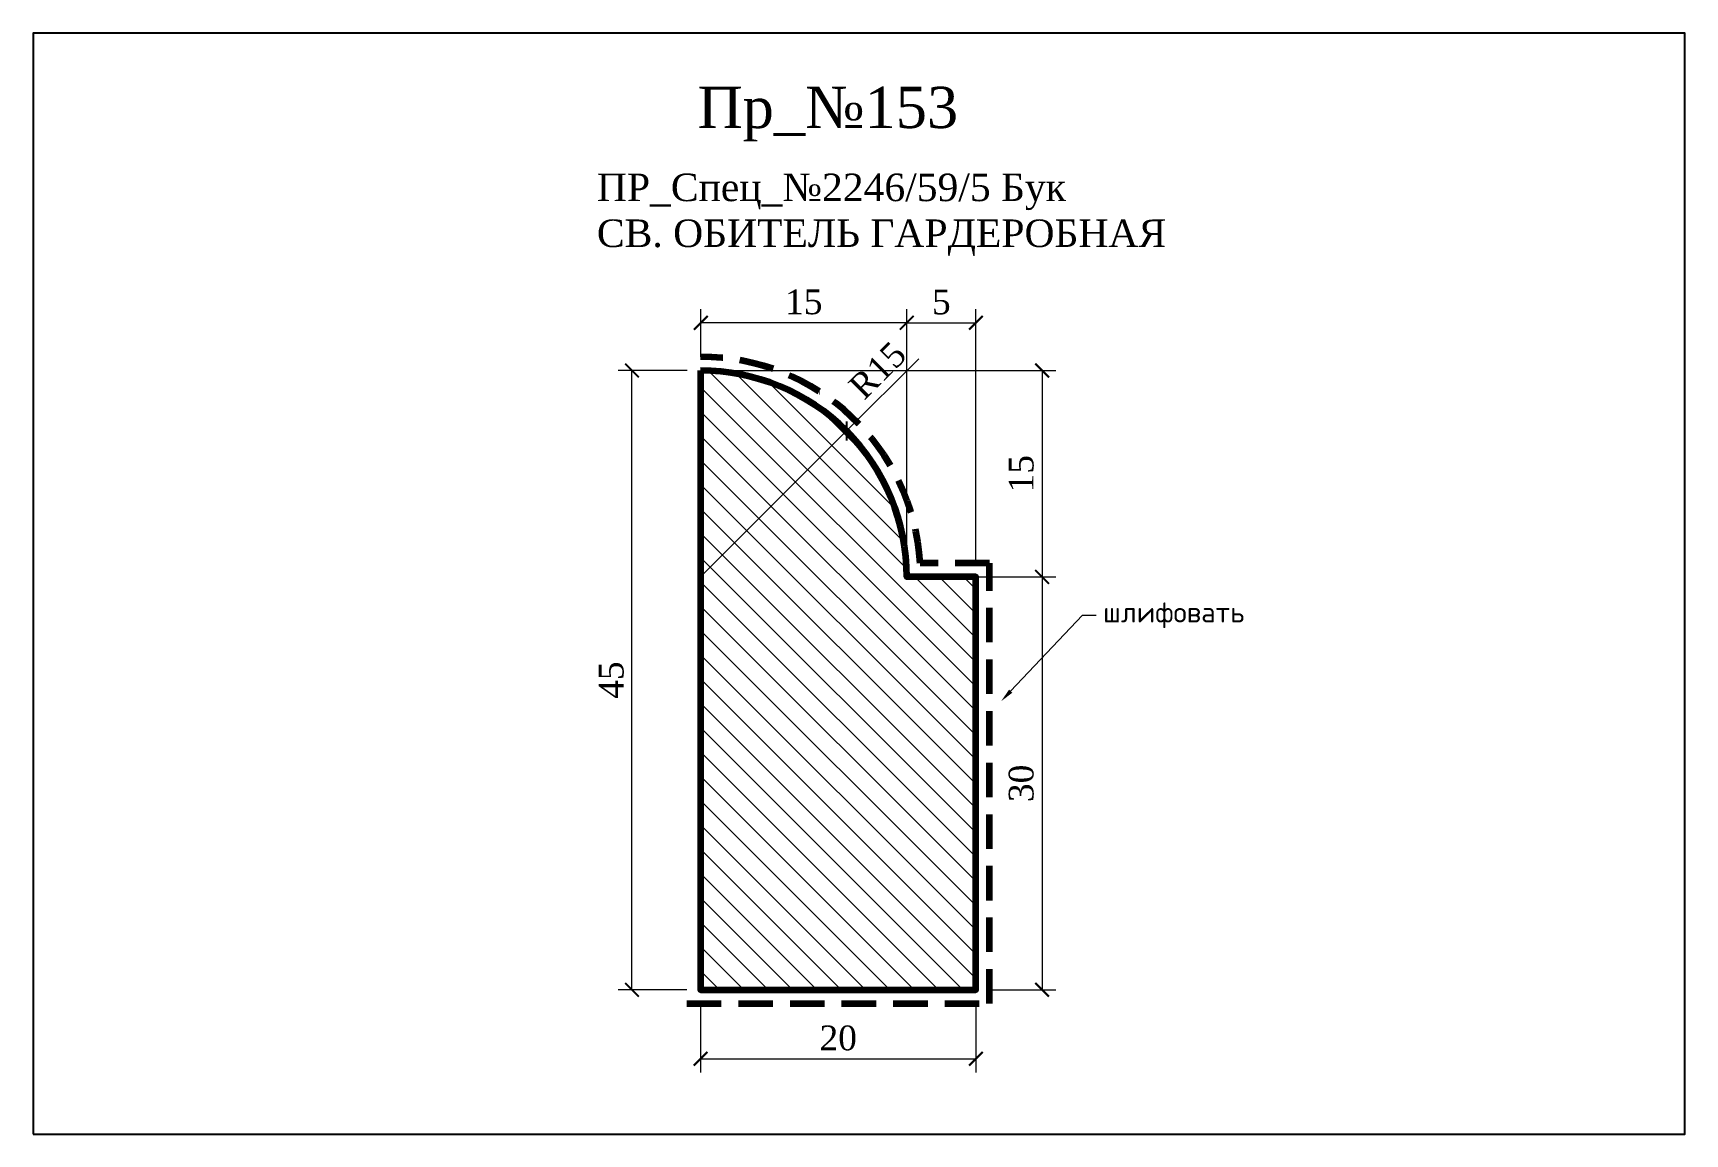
# Model space of a CAD drawing. Header units: millimetres. Extents: x 303661 to 303781, y -91497 to -91417.
import ezdxf
from ezdxf import colors
from ezdxf.entities.mleader import LeaderData, LeaderLine
from ezdxf.math import Vec2, Vec3

# ---------------------------------------------------------------- set-up
doc = ezdxf.new("R2010")
doc.units = ezdxf.units.MM
doc.header["$MEASUREMENT"] = 0
doc.linetypes.add('HIDDEN', pattern=[0.375, 0.25, -0.125])
doc.layers.add('Outside panel', color=7, linetype='Continuous', lineweight=18, true_color=0x7f5e57)
doc.layers.add('линия 50', color=1, linetype='Continuous', lineweight=211)
doc.layers.add('служебный слой РАЗМЕРЫ', color=7, linetype='Continuous', lineweight=9)
doc.layers.add('размеры в модели', color=7, linetype='Continuous')
doc.styles.add('ELECT', font='times.ttf')
doc.styles.get("Standard").update_dxf_attribs({"font": 'times.ttf'})
doc.styles.add('ЕСКД профили текст', font='isocpeur.ttf')
doc.dimstyles.new('M_1', dxfattribs={"dimtxt": 1.8, "dimasz": 1, "dimexe": 1, "dimexo": 1, "dimgap": 0.6, "dimtad": 1, "dimdec": 0, "dimdsep": 46, "dimtxsty": 'Standard', "dimblk": 'ARCHTICK', "dimcen": -5, "dimclrd": 7, "dimclre": 7, "dimclrt": 7, "dimadec": 0, "dimazin": 0, "dimtfac": 1, "dimtdec": 0, "dimtmove": 0, "dimatfit": 3, "dimfxl": 1, "dimtolj": 1, "dimtzin": 0, "dimlwd": 5, "dimlwe": 5, "dimarcsym": 0})

# ---------------------------------------------------------------- blocks, each defined once
blk = doc.blocks.new('_ArchTick')
at = {"color": 0, "linetype": 'ByBlock', "const_width": 0.15}
blk.add_lwpolyline([(-0.5, -0.5), (0.5, 0.5)], dxfattribs=at)
blk = doc.blocks.new('*D8')
at = {"layer": 'Defpoints', "color": 0, "ltscale": 1000, "transparency": 16777216}
for p in [(303720.51, -91445.66), (303709.92, -91456.23)]:
    blk.add_point(p, dxfattribs=at)
at = {"layer": 'размеры в модели', "color": 7, "lineweight": 5, "ltscale": 1000, "transparency": 16777216}
for p in [(303725.75, -91440.42), (303709.92, -91456.23)]:
    blk.add_line(p, (303720.51, -91445.66), dxfattribs=at)
at = {"layer": 'размеры в модели', "color": 7, "lineweight": 5, "ltscale": 1000, "transparency": 16777216, "rotation": 224.9618700620793}
blk.add_blockref('_ArchTick', (303720.51, -91445.66), dxfattribs=at)
at = {"layer": 'размеры в модели', "color": 7, "ltscale": 1000, "transparency": 16777216, "insert": (303722.76, -91441.26), "char_height": 1.8, "attachment_point": 5, "rotation": 44.9619}
blk.add_mtext('\\A1;R15', dxfattribs=at)
blk = doc.blocks.new('*D7')
at = {"layer": 'Defpoints', "color": 0, "ltscale": 1000, "transparency": 16777216}
for p in [(303709.9, -91441.27), (303724.88, -91456.27), (303734.71, -91456.27)]:
    blk.add_point(p, dxfattribs=at)
at = {"layer": 'размеры в модели', "color": 7, "lineweight": 5, "ltscale": 1000, "transparency": 16777216}
for p, q in [((303710.9, -91441.27), (303735.71, -91441.27)), ((303734.71, -91441.27), (303734.71, -91456.27)), ((303725.88, -91456.27), (303735.71, -91456.27))]:
    blk.add_line(p, q, dxfattribs=at)
for p, rotation in [((303734.71, -91441.27), 90), ((303734.71, -91456.27), 270)]:
    blk.add_blockref('_ArchTick', p, dxfattribs=dict(at, rotation=rotation))
at = {"layer": 'размеры в модели', "color": 7, "ltscale": 1000, "transparency": 16777216, "insert": (303733.2, -91448.77), "char_height": 1.8, "attachment_point": 5, "rotation": 90}
blk.add_mtext('\\A1;15', dxfattribs=at)
blk = doc.blocks.new('*D6')
at = {"layer": 'Defpoints', "color": 0, "ltscale": 1000, "transparency": 16777216}
for p in [(303709.92, -91437.8), (303709.92, -91441.27), (303724.88, -91456.27)]:
    blk.add_point(p, dxfattribs=at)
at = {"layer": 'размеры в модели', "color": 7, "lineweight": 5, "ltscale": 1000, "transparency": 16777216}
for p, q in [((303709.92, -91440.27), (303709.92, -91436.8)), ((303724.88, -91455.27), (303724.88, -91436.8)), ((303724.88, -91437.8), (303709.92, -91437.8))]:
    blk.add_line(p, q, dxfattribs=at)
at = {"layer": 'размеры в модели', "color": 7, "lineweight": 5, "ltscale": 1000, "transparency": 16777216, "rotation": 180}
blk.add_blockref('_ArchTick', (303709.92, -91437.8), dxfattribs=at)
at = {"layer": 'размеры в модели', "color": 7, "lineweight": 5, "ltscale": 1000, "transparency": 16777216}
blk.add_blockref('_ArchTick', (303724.88, -91437.8), dxfattribs=at)
at = {"layer": 'размеры в модели', "color": 7, "ltscale": 1000, "transparency": 16777216, "insert": (303717.4, -91436.29), "char_height": 1.8, "attachment_point": 5}
blk.add_mtext('\\A1;15', dxfattribs=at)
blk = doc.blocks.new('*D4')
at = {"layer": 'Defpoints', "color": 0, "ltscale": 1000, "transparency": 16777216}
for p in [(303729.9, -91456.27), (303729.9, -91486.27), (303734.71, -91486.27)]:
    blk.add_point(p, dxfattribs=at)
at = {"layer": 'размеры в модели', "color": 7, "lineweight": 5, "ltscale": 1000, "transparency": 16777216}
for p, q in [((303730.9, -91456.27), (303735.71, -91456.27)), ((303734.71, -91456.27), (303734.71, -91486.27)), ((303730.9, -91486.27), (303735.71, -91486.27))]:
    blk.add_line(p, q, dxfattribs=at)
for p, rotation in [((303734.71, -91456.27), 90), ((303734.71, -91486.27), 270)]:
    blk.add_blockref('_ArchTick', p, dxfattribs=dict(at, rotation=rotation))
at = {"layer": 'размеры в модели', "color": 7, "ltscale": 1000, "transparency": 16777216, "insert": (303733.2, -91471.27), "char_height": 1.8, "attachment_point": 5, "rotation": 90}
blk.add_mtext('\\A1;30', dxfattribs=at)

msp = doc.modelspace()

# ---------------------------------------------------------------- hatches: boundary and pattern name
at = {"layer": 'Outside panel', "ltscale": 1000}
h = msp.add_hatch(dxfattribs=at)
h.set_pattern_fill('ANSI31', color=256, scale=10, angle=90)
h.set_pattern_definition([(135, (-7664.2009, 6044.2), (-0.8838834765, -0.8838834765), [])])
edge = h.paths.add_edge_path()
edge.add_line((303709.9, -91441.27), (303709.9, -91486.27))
edge.add_line((303709.9, -91486.27), (303729.9, -91486.27))
edge.add_line((303729.9, -91486.27), (303729.9, -91456.27))
edge.add_line((303729.9, -91456.27), (303724.88, -91456.27))
edge.add_arc((303709.92, -91456.23), 14.97, 359.873, 450.0507)

# ---------------------------------------------------------------- linework, layer by layer
at = {"color": 6, "ltscale": 1000}
msp.add_lwpolyline([(303661.41, -91496.75), (303781.41, -91496.75), (303781.41, -91416.75), (303661.41, -91416.75)], close=True, dxfattribs=at)
at = {"layer": 'линия 50', "color": 1, "linetype": 'HIDDEN', "ltscale": 10, "true_color": 0xff0909}
msp.add_lwpolyline([(303708.9, -91487.27), (303730.9, -91487.27), (303730.9, -91455.27), (303725.85, -91455.27, 0.396833), (303709.9, -91440.27)], format="xyb", dxfattribs=at)
at = {"layer": 'линия 50', "color": 7}
msp.add_lwpolyline([(303709.9, -91441.27), (303709.9, -91486.27), (303729.9, -91486.27), (303729.9, -91456.27), (303724.88, -91456.27, 0.415122), (303709.9, -91441.27)], format="xyb", dxfattribs=at)

# ---------------------------------------------------------------- texts
at = {"color": 5, "ltscale": 1000, "style": 'ELECT'}
msp.add_text('Пр_№153', height=3, dxfattribs=at).set_placement((303709.69, -91423.65))
at = {"layer": 'размеры в модели', "color": 7, "ltscale": 1000, "insert": (303702.37, -91426.96), "char_height": 2, "attachment_point": 1}
msp.add_mtext_dynamic_manual_height_columns('ПР_Спец_№2246/59/5 Бук \\PСВ. ОБИТЕЛЬ ГАРДЕРОБНАЯ', width=48.7156, gutter_width=37.22, heights=[21.3], dxfattribs=at)

# ---------------------------------------------------------------- dimensions: what is measured, and where the dimension line sits
at = {"layer": 'размеры в модели', "color": 0, "ltscale": 1000}
dim = msp.add_linear_dim(base=(303709.92, -91437.8), p1=(303724.88, -91456.27), p2=(303709.92, -91441.27), dimstyle='M_1', dxfattribs=at)
dim.commit()
dim.dimension.update_dxf_attribs({"geometry": '*D6', "text_midpoint": (303717.4, -91436.29)})
for base, p1, p2 in [((303729.9, -91437.8), (303724.88, -91456.27), (303729.9, -91456.27)), ((303729.9, -91491.28), (303709.9, -91486.27), (303729.9, -91486.27))]:
    msp.add_linear_dim(base=base, p1=p1, p2=p2, dimstyle='M_1', dxfattribs=at).render()
dim = msp.add_radius_dim(center=(303709.92, -91456.23), mpoint=(303720.51, -91445.66), dimstyle='M_1', dxfattribs=at)
dim.commit()
dim.dimension.update_dxf_attribs({"geometry": '*D8', "text_midpoint": (303722.76, -91441.26)})
msp.add_linear_dim(base=(303704.92, -91441.27), p1=(303709.9, -91486.27), p2=(303709.92, -91441.27), angle=90, dimstyle='M_1', dxfattribs=at).render()
for base, p1, p2, picture, middle in [((303734.71, -91456.27), (303709.9, -91441.27), (303724.88, -91456.27), '*D7', (303733.2, -91448.77)), ((303734.71, -91486.27), (303729.9, -91456.27), (303729.9, -91486.27), '*D4', (303733.2, -91471.27))]:
    dim = msp.add_linear_dim(base=base, p1=p1, p2=p2, angle=90, dimstyle='M_1', dxfattribs=at)
    dim.commit()
    dim.dimension.update_dxf_attribs({"geometry": picture, "text_midpoint": middle})

# ---------------------------------------------------------------- leaders
at = {"layer": 'служебный слой РАЗМЕРЫ'}
ml = msp.add_multileader_mtext('Standard', dxfattribs=at)
ml.set_content('\\A1;шлифовать', color=256, style='ЕСКД профили текст')
ml.set_leader_properties(color=256, linetype='ByLayer', lineweight=-1)
ml.build(insert=Vec2(0, 0))
ml.multileader.update_dxf_attribs({"dogleg_length": 1, "arrow_head_size": 1})
ctx = ml.context
ctx.base_point, ctx.char_height, ctx.arrow_head_size, ctx.landing_gap_size, ctx.plane_origin = Vec3(303738.64, -91459.05), 1.5, 1, 0.5, Vec3(303757.67, -91428.19)
notes = []
notes.append((ctx, [(1, (1, 1, 0), (303737.64, -91459.05), (1, 0), 1, [(0, [(303731.74, -91465.3)], 0, [])])]))
ctx.mtext.insert, ctx.mtext.flow_direction = Vec3(303739.14, -91458.08), 5
for ctx, leaders in notes:
    for number, flags, end, landing, length, lines in leaders:
        leader = LeaderData()
        leader.index, (leader.has_last_leader_line, leader.has_dogleg_vector, leader.attachment_direction) = number, flags
        leader.last_leader_point, leader.dogleg_vector, leader.dogleg_length = Vec3(end), Vec3(landing), length
        for number, points, colour, breaks in lines:
            line = LeaderLine()
            line.index, line.vertices, line.color, line.breaks = number, Vec3.list(points), colors.encode_raw_color(colour), breaks
            leader.lines.append(line)
        ctx.leaders.append(leader)

doc.saveas('drawing.dxf')
